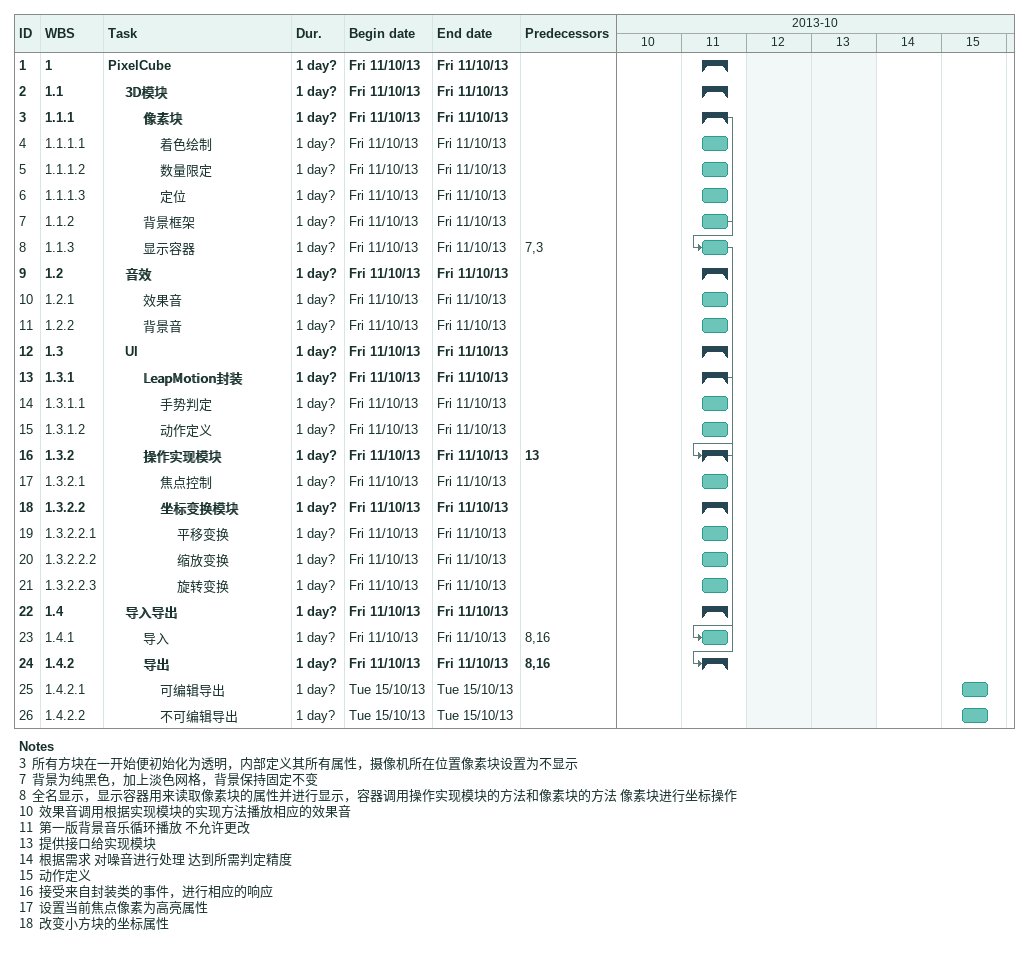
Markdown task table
| ID | WBS | Task | Duration | Start | Finish | Predecessors |
|---|---|---|---|---|---|---|
| 1 | 1 | **PixelCube** | 1d? | 2013-10-11 | 2013-10-11 |  |
| 2 | 1.1 | **3D模块** | 1d? | 2013-10-11 | 2013-10-11 |  |
| 3 | 1.1.1 | **像素块** | 1d? | 2013-10-11 | 2013-10-11 |  |
| 4 | 1.1.1.1 | 着色绘制 | 1d? | 2013-10-11 | 2013-10-11 |  |
| 5 | 1.1.1.2 | 数量限定 | 1d? | 2013-10-11 | 2013-10-11 |  |
| 6 | 1.1.1.3 | 定位 | 1d? | 2013-10-11 | 2013-10-11 |  |
| 7 | 1.1.2 | 背景框架 | 1d? | 2013-10-11 | 2013-10-11 |  |
| 8 | 1.1.3 | 显示容器 | 1d? | 2013-10-11 | 2013-10-11 | 7, 3 |
| 9 | 1.2 | **音效** | 1d? | 2013-10-11 | 2013-10-11 |  |
| 10 | 1.2.1 | 效果音 | 1d? | 2013-10-11 | 2013-10-11 |  |
| 11 | 1.2.2 | 背景音 | 1d? | 2013-10-11 | 2013-10-11 |  |
| 12 | 1.3 | **UI** | 1d? | 2013-10-11 | 2013-10-11 |  |
| 13 | 1.3.1 | **LeapMotion封装** | 1d? | 2013-10-11 | 2013-10-11 |  |
| 14 | 1.3.1.1 | 手势判定 | 1d? | 2013-10-11 | 2013-10-11 |  |
| 15 | 1.3.1.2 | 动作定义 | 1d? | 2013-10-11 | 2013-10-11 |  |
| 16 | 1.3.2 | **操作实现模块** | 1d? | 2013-10-11 | 2013-10-11 | 13 |
| 17 | 1.3.2.1 | 焦点控制 | 1d? | 2013-10-11 | 2013-10-11 |  |
| 18 | 1.3.2.2 | **坐标变换模块** | 1d? | 2013-10-11 | 2013-10-11 |  |
| 19 | 1.3.2.2.1 | 平移变换 | 1d? | 2013-10-11 | 2013-10-11 |  |
| 20 | 1.3.2.2.2 | 缩放变换 | 1d? | 2013-10-11 | 2013-10-11 |  |
| 21 | 1.3.2.2.3 | 旋转变换 | 1d? | 2013-10-11 | 2013-10-11 |  |
| 22 | 1.4 | **导入导出** | 1d? | 2013-10-11 | 2013-10-11 |  |
| 23 | 1.4.1 | 导入 | 1d? | 2013-10-11 | 2013-10-11 | 8, 16 |
| 24 | 1.4.2 | **导出** | 1d? | 2013-10-11 | 2013-10-11 | 8, 16 |
| 25 | 1.4.2.1 | 可编辑导出 | 1d? | 2013-10-15 | 2013-10-15 |  |
| 26 | 1.4.2.2 | 不可编辑导出 | 1d? | 2013-10-15 | 2013-10-15 |  |

Notes
- 3: 所有方块在一开始便初始化为透明，内部定义其所有属性，摄像机所在位置像素块设置为不显示
- 7: 背景为纯黑色，加上淡色网格，背景保持固定不变
- 8: 全名显示，显示容器用来读取像素块的属性并进行显示，容器调用操作实现模块的方法和像素块的方法 像素块进行坐标操作
- 10: 效果音调用根据实现模块的实现方法播放相应的效果音
- 11: 第一版背景音乐循环播放 不允许更改
- 13: 提供接口给实现模块
- 14: 根据需求 对噪音进行处理 达到所需判定精度
- 15: 动作定义
- 16: 接受来自封装类的事件，进行相应的响应
- 17: 设置当前焦点像素为高亮属性
- 18: 改变小方块的坐标属性
